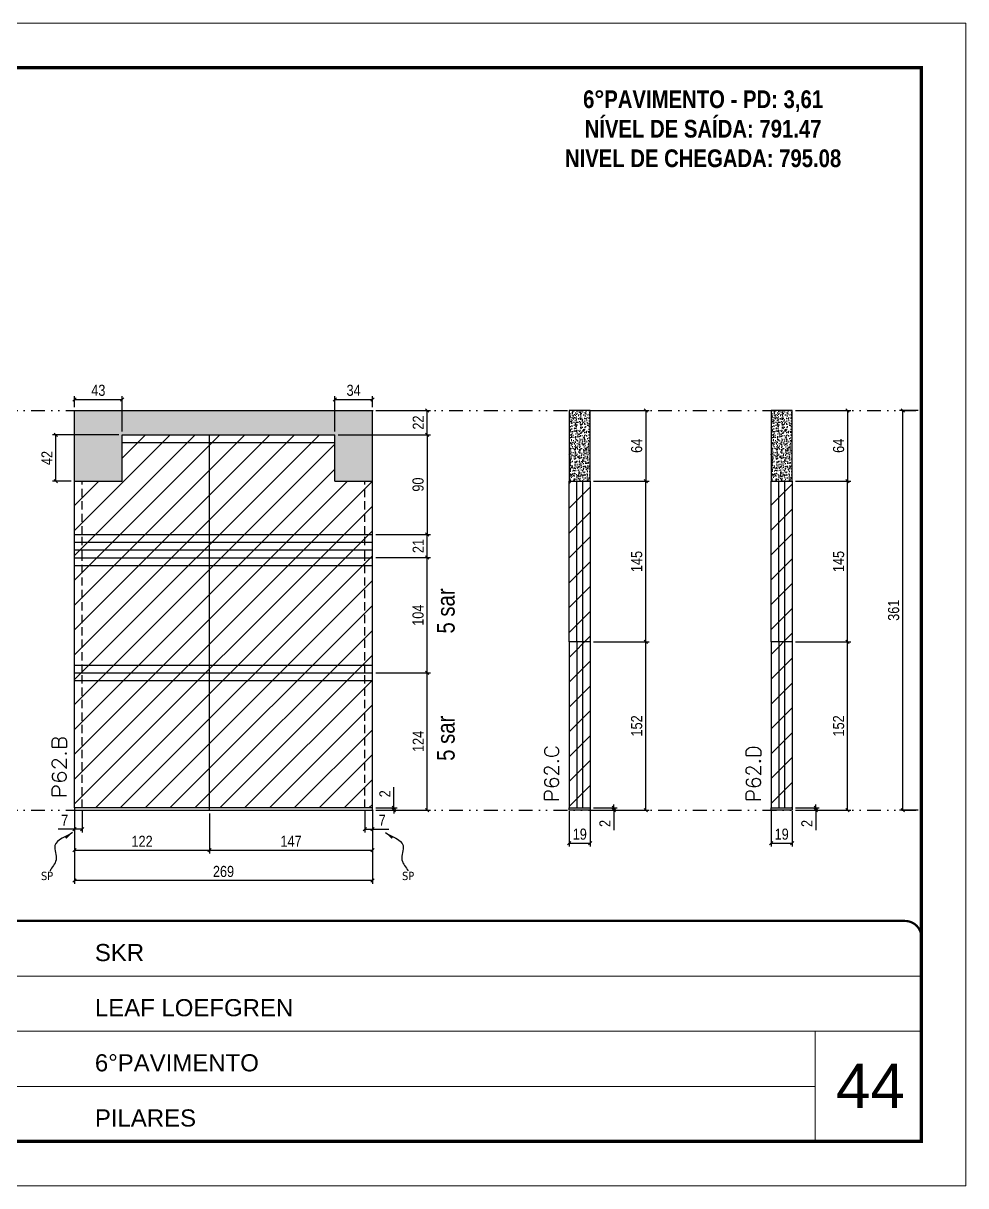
# Model space of a CAD drawing. Extents: x 14400 to 27878, y -21631 to 6985.
# Drawn here: x 19803 to 20653, y -5551 to -4501 of the extents above; entities that cross this region are included whole.
import ezdxf

# ---------------------------------------------------------------- set-up
doc = ezdxf.new("R2010")
doc.units = 0
for name, pattern in [('CONTINUO', [0]), ('DASHED', [0.75, 0.5, -0.25]), ('DIVIDE2', [0.625, 0.25, -0.125, 0, -0.125, 0, -0.125]), ('HIDDEN', [0.375, 0.25, -0.125])]:
    doc.linetypes.add(name, pattern=pattern)
for name, color, linetype, lineweight in [('CARIMBO', 255, 'Continuous', 9), ('Folhas', 255, 'Continuous', 9), ('Hachura', 251, 'Continuous', 9), ('SARRAFO DE PRESSAO', 251, 'DASHED', 9), ('Texto Seção', 7, 'Continuous', 15)]:
    doc.layers.add(name, color=color, linetype=linetype, lineweight=lineweight)
for name, color, linetype in [('COTA', 241, 'Continuous'), ('NOMENCLATURA', 7, 'Continuous'), ('Nível', 160, 'Continuous'), ('Painéis', 200, 'Continuous'), ('SARR_2.2x7', 40, 'Continuous'), ('Sarrafo de Pressão', 42, 'HIDDEN'), ('texto', 7, 'Continuous')]:
    doc.layers.add(name, color=color, linetype=linetype)
doc.styles.add('ARIAL', font='arial.ttf')
doc.styles.add('ARIAL_NARROW', font='ARIALN.TTF', dxfattribs={"height": 0.2})
doc.styles.add('COTA TECNICA', font='techl___.ttf', dxfattribs={"height": 10})
doc.styles.add('COTA TECNICA-50', font='techl___.ttf', dxfattribs={"height": 10})
doc.styles.add('REGUA-120', font='ROMANS.shx', dxfattribs={"height": 15})
doc.styles.add('ROMANC', font='techb___.ttf', dxfattribs={"height": 2.5})
doc.styles.get("Standard").update_dxf_attribs({"font": 'arial.ttf'})
doc.dimstyles.new('COTA PAINEL-50', dxfattribs={"dimtxt": 10, "dimasz": 3, "dimexe": 3, "dimexo": 3, "dimgap": 3, "dimtad": 1, "dimdec": 1, "dimzin": 12, "dimdsep": 46, "dimtxsty": 'COTA TECNICA-50', "dimblk1": 'OBLIQUE', "dimblk2": 'OBLIQUE', "dimsah": 1, "dimcen": 0.9, "dimclrd": 4, "dimclre": 4, "dimclrt": 240, "dimadec": 1, "dimazin": 3, "dimtfac": 1, "dimtdec": 1, "dimtmove": 0, "dimatfit": 3, "dimfxl": 1, "dimtolj": 1, "dimtzin": 12, "dimarcsym": 0})
doc.dimstyles.new('PAINEL', dxfattribs={"dimtxt": 10, "dimasz": 3, "dimexe": 3, "dimexo": 3, "dimgap": 3, "dimtad": 1, "dimdec": 1, "dimzin": 12, "dimdsep": 46, "dimtxsty": 'COTA TECNICA', "dimblk1": 'OBLIQUE', "dimblk2": 'OBLIQUE', "dimsah": 1, "dimcen": 0.9, "dimclrd": 4, "dimclre": 4, "dimclrt": 240, "dimadec": 1, "dimazin": 3, "dimtfac": 1, "dimtdec": 1, "dimtmove": 0, "dimatfit": 3, "dimfxl": 1, "dimtolj": 1, "dimtzin": 12, "dimarcsym": 0})
doc.dimstyles.get("Standard").update_dxf_attribs({"dimtxt": 0.18, "dimasz": 0.18, "dimexe": 0.18, "dimexo": 0.0625, "dimgap": 0.09, "dimtad": 0, "dimtih": 1, "dimtoh": 1, "dimdec": 4, "dimzin": 0, "dimdsep": 46, "dimtxsty": 'Standard', "dimcen": 0.09, "dimadec": 0, "dimazin": 0, "dimtfac": 1, "dimtdec": 4, "dimtofl": 0, "dimtmove": 0, "dimatfit": 3, "dimfxl": 1, "dimtolj": 1, "dimtzin": 0, "dimarcsym": 0})

# ---------------------------------------------------------------- blocks, each defined once
blk = doc.blocks.new('9999999999')
at = {"color": 30, "linetype": 'CONTINUO'}
for p, q in [((98564.6, 34379.6), (99584, 34379.6)), ((98564.6, 34329.8), (99488, 34329.8)), ((99584, 34329.8), (99488, 34329.8)), ((99488, 34329.8), (99488, 34230.2)), ((98564.6, 34280), (99488, 34280))]:
    blk.add_line(p, q, dxfattribs=at)
at = {"color": 30, "linetype": 'CONTINUO', "const_width": 2}
blk.add_lwpolyline([(99584, 34230.2), (99584, 34414.4, 0.414214), (99569, 34429.4), (98229, 34429.4, 0.414214), (98214, 34414.4), (98214, 34245.2, 0.414214), (98229, 34230.2), (99584, 34230.2)], format="xyb", dxfattribs=at)
at = {"layer": 'Folhas'}
blk.add_lwpolyline([(98139, 34190.2), (99624, 34190.2), (99624, 35240.2), (98139, 35240.2)], close=True, dxfattribs=at)
at = {"layer": 'Folhas', "color": 30, "const_width": 3}
blk.add_lwpolyline([(98214, 34230.2), (99584, 34230.2), (99584, 35200.2), (98214, 35200.2)], close=True, dxfattribs=at)
at = {"color": 7, "linetype": 'Continuous', "ltscale": 5, "style": 'ARIAL'}
for s, height, p in [('SKR', 15.48, (98837.7, 34393.1)), ('LEAF LOEFGREN', 15.483, (98837.7, 34343.3)), ('6°PAVIMENTO', 15.483, (98837.7, 34293.5)), ('PILARES', 15.48, (98837.7, 34243.7))]:
    blk.add_text(s, height=height, dxfattribs=at).set_placement(p)
blk = doc.blocks.new('_Oblique')
at = {"color": 0, "linetype": 'ByBlock', "lineweight": -2}
blk.add_line((-0.5, -0.5), (0.5, 0.5), dxfattribs=at)
blk = doc.blocks.new('*D3719')
at = {"layer": 'COTA', "color": 4, "lineweight": -2, "transparency": 16777216}
for p, q in [((20295.5, -5212.7), (20295.5, -5244.6)), ((20314.5, -5212.7), (20314.5, -5244.6)), ((20295.5, -5241.6), (20314.5, -5241.6))]:
    blk.add_line(p, q, dxfattribs=at)
at = {"layer": 'Defpoints', "color": 0, "transparency": 16777216}
for p in [(20295.5, -5209.7), (20314.5, -5209.7), (20314.5, -5241.6)]:
    blk.add_point(p, dxfattribs=at)
at = {"layer": 'COTA', "color": 4, "lineweight": -2, "transparency": 16777216, "xscale": 3, "yscale": 3, "zscale": 3, "rotation": 180}
blk.add_blockref('_Oblique', (20295.5, -5241.6), dxfattribs=at)
at = {"layer": 'COTA', "color": 4, "lineweight": -2, "transparency": 16777216, "xscale": 3, "yscale": 3, "zscale": 3}
blk.add_blockref('_Oblique', (20314.5, -5241.6), dxfattribs=at)
at = {"layer": 'COTA', "color": 240, "transparency": 16777216, "insert": (20305, -5233.5), "char_height": 10, "attachment_point": 5, "style": 'COTA TECNICA'}
blk.add_mtext('\\A1;19', dxfattribs=at)
blk = doc.blocks.new('*D3720')
at = {"layer": 'COTA', "color": 4, "lineweight": -2, "transparency": 16777216}
for p, q in [((20335.7, -5209.7), (20335.7, -5206.7)), ((20317.5, -5209.7), (20338.7, -5209.7)), ((20317.5, -5211.7), (20338.7, -5211.7)), ((20335.7, -5209.7), (20335.7, -5211.7)), ((20335.7, -5211.7), (20335.7, -5229.9))]:
    blk.add_line(p, q, dxfattribs=at)
at = {"layer": 'Defpoints', "color": 0, "transparency": 16777216}
for p in [(20314.5, -5209.7), (20314.5, -5211.7), (20335.7, -5209.7)]:
    blk.add_point(p, dxfattribs=at)
at = {"layer": 'COTA', "color": 4, "lineweight": -2, "transparency": 16777216, "xscale": 3, "yscale": 3, "zscale": 3}
for p, rotation in [((20335.7, -5209.7), 270), ((20335.7, -5211.7), 90)]:
    blk.add_blockref('_Oblique', p, dxfattribs=dict(at, rotation=rotation))
at = {"layer": 'COTA', "color": 240, "transparency": 16777216, "insert": (20327.7, -5223.8), "char_height": 10, "attachment_point": 5, "rotation": 90, "style": 'COTA TECNICA-50'}
blk.add_mtext('\\A1;2', dxfattribs=at)
blk = doc.blocks.new('*D3721')
at = {"layer": 'COTA', "color": 4, "linetype": 'ByBlock', "lineweight": -2, "transparency": 16777216}
for p, q in [((20317.5, -4850.7), (20367.5, -4850.7)), ((20364.5, -4850.7), (20364.5, -4914.7)), ((20317.5, -4914.7), (20367.5, -4914.7))]:
    blk.add_line(p, q, dxfattribs=at)
at = {"layer": 'Defpoints', "color": 0, "linetype": 'ByBlock', "transparency": 16777216}
for p in [(20314.5, -4850.7), (20314.5, -4914.7), (20364.5, -4914.7)]:
    blk.add_point(p, dxfattribs=at)
at = {"layer": 'COTA', "color": 4, "linetype": 'ByBlock', "lineweight": -2, "transparency": 16777216, "xscale": 3, "yscale": 3, "zscale": 3}
for p, rotation in [((20364.5, -4850.7), 90), ((20364.5, -4914.7), 270)]:
    blk.add_blockref('_Oblique', p, dxfattribs=dict(at, rotation=rotation))
at = {"layer": 'COTA', "color": 240, "linetype": 'ByBlock', "transparency": 16777216, "insert": (20356.4, -4882.7), "char_height": 10, "attachment_point": 5, "rotation": 90, "style": 'COTA TECNICA'}
blk.add_mtext('\\A1;64', dxfattribs=at)
blk = doc.blocks.new('*D3722')
at = {"layer": 'COTA', "color": 4, "lineweight": -2, "transparency": 16777216}
for p, q in [((20317.5, -5059.7), (20367.5, -5059.7)), ((20364.5, -5211.7), (20364.5, -5059.7)), ((20317.5, -5211.7), (20367.5, -5211.7))]:
    blk.add_line(p, q, dxfattribs=at)
at = {"layer": 'Defpoints', "color": 0, "transparency": 16777216}
for p in [(20314.5, -5059.7), (20364.5, -5059.7), (20314.5, -5211.7)]:
    blk.add_point(p, dxfattribs=at)
at = {"layer": 'COTA', "color": 4, "lineweight": -2, "transparency": 16777216, "xscale": 3, "yscale": 3, "zscale": 3}
for p, rotation in [((20364.5, -5059.7), 90), ((20364.5, -5211.7), 270)]:
    blk.add_blockref('_Oblique', p, dxfattribs=dict(at, rotation=rotation))
at = {"layer": 'COTA', "color": 240, "transparency": 16777216, "insert": (20356.4, -5135.7), "char_height": 10, "attachment_point": 5, "rotation": 90, "style": 'COTA TECNICA-50'}
blk.add_mtext('\\A1;152', dxfattribs=at)
blk = doc.blocks.new('*D3723')
at = {"layer": 'COTA', "color": 4, "lineweight": -2, "transparency": 16777216}
for p, q in [((20477.8, -5212.7), (20477.8, -5244.6)), ((20496.8, -5212.7), (20496.8, -5244.6)), ((20477.8, -5241.6), (20496.8, -5241.6))]:
    blk.add_line(p, q, dxfattribs=at)
at = {"layer": 'Defpoints', "color": 0, "transparency": 16777216}
for p in [(20477.8, -5209.7), (20496.8, -5209.7), (20496.8, -5241.6)]:
    blk.add_point(p, dxfattribs=at)
at = {"layer": 'COTA', "color": 4, "lineweight": -2, "transparency": 16777216, "xscale": 3, "yscale": 3, "zscale": 3, "rotation": 180}
blk.add_blockref('_Oblique', (20477.8, -5241.6), dxfattribs=at)
at = {"layer": 'COTA', "color": 4, "lineweight": -2, "transparency": 16777216, "xscale": 3, "yscale": 3, "zscale": 3}
blk.add_blockref('_Oblique', (20496.8, -5241.6), dxfattribs=at)
at = {"layer": 'COTA', "color": 240, "transparency": 16777216, "insert": (20487.3, -5233.5), "char_height": 10, "attachment_point": 5, "style": 'COTA TECNICA'}
blk.add_mtext('\\A1;19', dxfattribs=at)
blk = doc.blocks.new('*D3724')
at = {"layer": 'COTA', "color": 4, "lineweight": -2, "transparency": 16777216}
for p, q in [((20518, -5209.7), (20518, -5206.7)), ((20499.8, -5209.7), (20521, -5209.7)), ((20499.8, -5211.7), (20521, -5211.7)), ((20518, -5209.7), (20518, -5211.7)), ((20518, -5211.7), (20518, -5229.9))]:
    blk.add_line(p, q, dxfattribs=at)
at = {"layer": 'Defpoints', "color": 0, "transparency": 16777216}
for p in [(20496.8, -5209.7), (20496.8, -5211.7), (20518, -5209.7)]:
    blk.add_point(p, dxfattribs=at)
at = {"layer": 'COTA', "color": 4, "lineweight": -2, "transparency": 16777216, "xscale": 3, "yscale": 3, "zscale": 3}
for p, rotation in [((20518, -5209.7), 270), ((20518, -5211.7), 90)]:
    blk.add_blockref('_Oblique', p, dxfattribs=dict(at, rotation=rotation))
at = {"layer": 'COTA', "color": 240, "transparency": 16777216, "insert": (20510, -5223.8), "char_height": 10, "attachment_point": 5, "rotation": 90, "style": 'COTA TECNICA-50'}
blk.add_mtext('\\A1;2', dxfattribs=at)
blk = doc.blocks.new('*D3725')
at = {"layer": 'COTA', "color": 4, "linetype": 'ByBlock', "lineweight": -2, "transparency": 16777216}
for p, q in [((20499.8, -4850.7), (20549.8, -4850.7)), ((20546.8, -4850.7), (20546.8, -4914.7)), ((20499.8, -4914.7), (20549.8, -4914.7))]:
    blk.add_line(p, q, dxfattribs=at)
at = {"layer": 'Defpoints', "color": 0, "linetype": 'ByBlock', "transparency": 16777216}
for p in [(20496.8, -4850.7), (20496.8, -4914.7), (20546.8, -4914.7)]:
    blk.add_point(p, dxfattribs=at)
at = {"layer": 'COTA', "color": 4, "linetype": 'ByBlock', "lineweight": -2, "transparency": 16777216, "xscale": 3, "yscale": 3, "zscale": 3}
for p, rotation in [((20546.8, -4850.7), 90), ((20546.8, -4914.7), 270)]:
    blk.add_blockref('_Oblique', p, dxfattribs=dict(at, rotation=rotation))
at = {"layer": 'COTA', "color": 240, "linetype": 'ByBlock', "transparency": 16777216, "insert": (20538.7, -4882.7), "char_height": 10, "attachment_point": 5, "rotation": 90, "style": 'COTA TECNICA'}
blk.add_mtext('\\A1;64', dxfattribs=at)
blk = doc.blocks.new('*D3726')
at = {"layer": 'COTA', "color": 4, "lineweight": -2, "transparency": 16777216}
for p, q in [((20499.8, -5059.7), (20549.8, -5059.7)), ((20546.8, -5211.7), (20546.8, -5059.7)), ((20499.8, -5211.7), (20549.8, -5211.7))]:
    blk.add_line(p, q, dxfattribs=at)
at = {"layer": 'Defpoints', "color": 0, "transparency": 16777216}
for p in [(20496.8, -5059.7), (20546.8, -5059.7), (20496.8, -5211.7)]:
    blk.add_point(p, dxfattribs=at)
at = {"layer": 'COTA', "color": 4, "lineweight": -2, "transparency": 16777216, "xscale": 3, "yscale": 3, "zscale": 3}
for p, rotation in [((20546.8, -5059.7), 90), ((20546.8, -5211.7), 270)]:
    blk.add_blockref('_Oblique', p, dxfattribs=dict(at, rotation=rotation))
at = {"layer": 'COTA', "color": 240, "transparency": 16777216, "insert": (20538.7, -5135.7), "char_height": 10, "attachment_point": 5, "rotation": 90, "style": 'COTA TECNICA-50'}
blk.add_mtext('\\A1;152', dxfattribs=at)
blk = doc.blocks.new('*D3727')
at = {"layer": 'COTA', "color": 4, "lineweight": -2, "transparency": 16777216}
for p, q in [((20317.5, -4914.7), (20367.5, -4914.7)), ((20364.5, -5059.7), (20364.5, -4914.7)), ((20317.5, -5059.7), (20367.5, -5059.7))]:
    blk.add_line(p, q, dxfattribs=at)
at = {"layer": 'Defpoints', "color": 0, "transparency": 16777216}
for p in [(20314.5, -4914.7), (20364.5, -4914.7), (20314.5, -5059.7)]:
    blk.add_point(p, dxfattribs=at)
at = {"layer": 'COTA', "color": 4, "lineweight": -2, "transparency": 16777216, "xscale": 3, "yscale": 3, "zscale": 3}
for p, rotation in [((20364.5, -4914.7), 90), ((20364.5, -5059.7), 270)]:
    blk.add_blockref('_Oblique', p, dxfattribs=dict(at, rotation=rotation))
at = {"layer": 'COTA', "color": 240, "transparency": 16777216, "insert": (20356.4, -4987.2), "char_height": 10, "attachment_point": 5, "rotation": 90, "style": 'COTA TECNICA'}
blk.add_mtext('\\A1;145', dxfattribs=at)
blk = doc.blocks.new('*D3728')
at = {"layer": 'COTA', "color": 4, "lineweight": -2, "transparency": 16777216}
for p, q in [((20499.8, -4914.7), (20549.8, -4914.7)), ((20546.8, -5059.7), (20546.8, -4914.7)), ((20499.8, -5059.7), (20549.8, -5059.7))]:
    blk.add_line(p, q, dxfattribs=at)
at = {"layer": 'Defpoints', "color": 0, "transparency": 16777216}
for p in [(20496.8, -4914.7), (20546.8, -4914.7), (20496.8, -5059.7)]:
    blk.add_point(p, dxfattribs=at)
at = {"layer": 'COTA', "color": 4, "lineweight": -2, "transparency": 16777216, "xscale": 3, "yscale": 3, "zscale": 3}
for p, rotation in [((20546.8, -4914.7), 90), ((20546.8, -5059.7), 270)]:
    blk.add_blockref('_Oblique', p, dxfattribs=dict(at, rotation=rotation))
at = {"layer": 'COTA', "color": 240, "transparency": 16777216, "insert": (20538.7, -4987.2), "char_height": 10, "attachment_point": 5, "rotation": 90, "style": 'COTA TECNICA'}
blk.add_mtext('\\A1;145', dxfattribs=at)
blk = doc.blocks.new('*D3730')
at = {"layer": 'COTA', "color": 4, "lineweight": -2, "transparency": 16777216}
for p, q in [((19848.8, -5212.7), (19848.8, -5278.4)), ((20117.8, -5212.7), (20117.8, -5278.4)), ((20117.8, -5275.4), (19848.8, -5275.4))]:
    blk.add_line(p, q, dxfattribs=at)
at = {"layer": 'Defpoints', "color": 0, "transparency": 16777216}
for p in [(19848.8, -5209.7), (20117.8, -5209.7), (19848.8, -5275.4)]:
    blk.add_point(p, dxfattribs=at)
at = {"layer": 'COTA', "color": 4, "lineweight": -2, "transparency": 16777216, "xscale": 3, "yscale": 3, "zscale": 3, "rotation": 180}
blk.add_blockref('_Oblique', (19848.8, -5275.4), dxfattribs=at)
at = {"layer": 'COTA', "color": 4, "lineweight": -2, "transparency": 16777216, "xscale": 3, "yscale": 3, "zscale": 3}
blk.add_blockref('_Oblique', (20117.8, -5275.4), dxfattribs=at)
at = {"layer": 'COTA', "color": 240, "transparency": 16777216, "insert": (19983.3, -5267.2), "char_height": 10, "attachment_point": 5, "style": 'COTA TECNICA'}
blk.add_mtext('\\A1;269', dxfattribs=at)
blk = doc.blocks.new('*D3731')
at = {"layer": 'COTA', "color": 4, "lineweight": -2, "transparency": 16777216}
for p, q in [((20110.8, -5212.7), (20110.8, -5232)), ((20117.8, -5214.7), (20117.8, -5232)), ((20110.8, -5229), (20117.8, -5229)), ((20117.8, -5229), (20132.5, -5229))]:
    blk.add_line(p, q, dxfattribs=at)
at = {"layer": 'Defpoints', "color": 0, "transparency": 16777216}
for p in [(20110.8, -5209.7), (20117.8, -5211.7), (20117.8, -5229)]:
    blk.add_point(p, dxfattribs=at)
at = {"layer": 'COTA', "color": 4, "lineweight": -2, "transparency": 16777216, "xscale": 3, "yscale": 3, "zscale": 3, "rotation": 180}
blk.add_blockref('_Oblique', (20110.8, -5229), dxfattribs=at)
at = {"layer": 'COTA', "color": 4, "lineweight": -2, "transparency": 16777216, "xscale": 3, "yscale": 3, "zscale": 3}
blk.add_blockref('_Oblique', (20117.8, -5229), dxfattribs=at)
at = {"layer": 'COTA', "color": 240, "transparency": 16777216, "insert": (20126.6, -5220.9), "char_height": 10, "attachment_point": 5, "style": 'COTA TECNICA-50'}
blk.add_mtext('\\A1;7', dxfattribs=at)
blk = doc.blocks.new('*D3732')
at = {"layer": 'COTA', "color": 4, "lineweight": -2, "transparency": 16777216}
for p, q in [((19848.8, -5214.7), (19848.8, -5232)), ((19855.8, -5212.7), (19855.8, -5232)), ((19848.8, -5229), (19834, -5229)), ((19855.8, -5229), (19848.8, -5229))]:
    blk.add_line(p, q, dxfattribs=at)
at = {"layer": 'Defpoints', "color": 0, "transparency": 16777216}
for p in [(19848.8, -5211.7), (19855.8, -5209.7), (19848.8, -5229)]:
    blk.add_point(p, dxfattribs=at)
at = {"layer": 'COTA', "color": 4, "lineweight": -2, "transparency": 16777216, "xscale": 3, "yscale": 3, "zscale": 3, "rotation": 180}
blk.add_blockref('_Oblique', (19848.8, -5229), dxfattribs=at)
at = {"layer": 'COTA', "color": 4, "lineweight": -2, "transparency": 16777216, "xscale": 3, "yscale": 3, "zscale": 3}
blk.add_blockref('_Oblique', (19855.8, -5229), dxfattribs=at)
at = {"layer": 'COTA', "color": 240, "transparency": 16777216, "insert": (19839.9, -5220.9), "char_height": 10, "attachment_point": 5, "style": 'COTA TECNICA-50'}
blk.add_mtext('\\A1;7', dxfattribs=at)
blk = doc.blocks.new('*D3733')
at = {"layer": 'COTA', "color": 4, "lineweight": -2, "transparency": 16777216}
for p, q in [((20137, -5209.7), (20137, -5190.9)), ((20120.8, -5209.7), (20140, -5209.7)), ((20120.8, -5211.7), (20140, -5211.7)), ((20137, -5211.7), (20137, -5209.7)), ((20137, -5211.7), (20137, -5214.7))]:
    blk.add_line(p, q, dxfattribs=at)
at = {"layer": 'Defpoints', "color": 0, "transparency": 16777216}
for p in [(20117.8, -5209.7), (20117.8, -5211.7), (20137, -5211.7)]:
    blk.add_point(p, dxfattribs=at)
at = {"layer": 'COTA', "color": 4, "lineweight": -2, "transparency": 16777216, "xscale": 3, "yscale": 3, "zscale": 3}
for p, rotation in [((20137, -5209.7), 270), ((20137, -5211.7), 90)]:
    blk.add_blockref('_Oblique', p, dxfattribs=dict(at, rotation=rotation))
at = {"layer": 'COTA', "color": 240, "transparency": 16777216, "insert": (20129, -5197), "char_height": 10, "attachment_point": 5, "rotation": 90, "style": 'COTA TECNICA-50'}
blk.add_mtext('\\A1;2', dxfattribs=at)
blk = doc.blocks.new('*D3734')
at = {"layer": 'COTA', "color": 4, "linetype": 'ByBlock', "lineweight": -2, "transparency": 16777216}
for p, q in [((20120.8, -5087.7), (20170.1, -5087.7)), ((20167.1, -5211.7), (20167.1, -5087.7)), ((20120.8, -5211.7), (20170.1, -5211.7))]:
    blk.add_line(p, q, dxfattribs=at)
at = {"layer": 'Defpoints', "color": 0, "linetype": 'ByBlock', "transparency": 16777216}
for p in [(20117.8, -5087.7), (20167.1, -5087.7), (20117.8, -5211.7)]:
    blk.add_point(p, dxfattribs=at)
at = {"layer": 'COTA', "color": 4, "linetype": 'ByBlock', "lineweight": -2, "transparency": 16777216, "xscale": 3, "yscale": 3, "zscale": 3}
for p, rotation in [((20167.1, -5087.7), 90), ((20167.1, -5211.7), 270)]:
    blk.add_blockref('_Oblique', p, dxfattribs=dict(at, rotation=rotation))
at = {"layer": 'COTA', "color": 240, "linetype": 'ByBlock', "transparency": 16777216, "insert": (20159.1, -5149.7), "char_height": 10, "attachment_point": 5, "rotation": 90, "style": 'COTA TECNICA'}
blk.add_mtext('\\A1;124', dxfattribs=at)
blk = doc.blocks.new('*D3735')
at = {"layer": 'COTA', "color": 4, "lineweight": -2, "transparency": 16777216}
for p, q in [((19970.8, -5214.7), (19970.8, -5250.9)), ((20117.8, -5214.7), (20117.8, -5250.9)), ((19970.8, -5247.9), (20117.8, -5247.9))]:
    blk.add_line(p, q, dxfattribs=at)
at = {"layer": 'Defpoints', "color": 0, "transparency": 16777216}
for p in [(19970.8, -5211.7), (20117.8, -5211.7), (20117.8, -5247.9)]:
    blk.add_point(p, dxfattribs=at)
at = {"layer": 'COTA', "color": 4, "lineweight": -2, "transparency": 16777216, "xscale": 3, "yscale": 3, "zscale": 3, "rotation": 180}
blk.add_blockref('_Oblique', (19970.8, -5247.9), dxfattribs=at)
at = {"layer": 'COTA', "color": 4, "lineweight": -2, "transparency": 16777216, "xscale": 3, "yscale": 3, "zscale": 3}
blk.add_blockref('_Oblique', (20117.8, -5247.9), dxfattribs=at)
at = {"layer": 'COTA', "color": 240, "transparency": 16777216, "insert": (20044.3, -5239.8), "char_height": 10, "attachment_point": 5, "style": 'COTA TECNICA'}
blk.add_mtext('\\A1;147', dxfattribs=at)
blk = doc.blocks.new('*D3736')
at = {"layer": 'COTA', "color": 4, "lineweight": -2, "transparency": 16777216}
for p, q in [((19848.8, -5214.7), (19848.8, -5250.9)), ((19970.8, -5214.7), (19970.8, -5250.9)), ((19848.8, -5247.9), (19970.8, -5247.9))]:
    blk.add_line(p, q, dxfattribs=at)
at = {"layer": 'Defpoints', "color": 0, "transparency": 16777216}
for p in [(19848.8, -5211.7), (19970.8, -5211.7), (19970.8, -5247.9)]:
    blk.add_point(p, dxfattribs=at)
at = {"layer": 'COTA', "color": 4, "lineweight": -2, "transparency": 16777216, "xscale": 3, "yscale": 3, "zscale": 3, "rotation": 180}
blk.add_blockref('_Oblique', (19848.8, -5247.9), dxfattribs=at)
at = {"layer": 'COTA', "color": 4, "lineweight": -2, "transparency": 16777216, "xscale": 3, "yscale": 3, "zscale": 3}
blk.add_blockref('_Oblique', (19970.8, -5247.9), dxfattribs=at)
at = {"layer": 'COTA', "color": 240, "transparency": 16777216, "insert": (19909.8, -5239.9), "char_height": 10, "attachment_point": 5, "style": 'COTA TECNICA'}
blk.add_mtext('\\A1;122', dxfattribs=at)
blk = doc.blocks.new('*D3737')
at = {"layer": 'COTA', "color": 4, "lineweight": -2, "transparency": 16777216}
for p, q in [((20120.8, -4983.7), (20170.1, -4983.7)), ((20167.1, -5087.7), (20167.1, -4983.7)), ((20120.8, -5087.7), (20170.1, -5087.7))]:
    blk.add_line(p, q, dxfattribs=at)
at = {"layer": 'Defpoints', "color": 0, "transparency": 16777216}
for p in [(20117.8, -4983.7), (20167.1, -4983.7), (20117.8, -5087.7)]:
    blk.add_point(p, dxfattribs=at)
at = {"layer": 'COTA', "color": 4, "lineweight": -2, "transparency": 16777216, "xscale": 3, "yscale": 3, "zscale": 3}
for p, rotation in [((20167.1, -4983.7), 90), ((20167.1, -5087.7), 270)]:
    blk.add_blockref('_Oblique', p, dxfattribs=dict(at, rotation=rotation))
at = {"layer": 'COTA', "color": 240, "transparency": 16777216, "insert": (20159, -5035.7), "char_height": 10, "attachment_point": 5, "rotation": 90, "style": 'COTA TECNICA'}
blk.add_mtext('\\A1;104', dxfattribs=at)
blk = doc.blocks.new('*D3738')
at = {"layer": 'COTA', "color": 4, "lineweight": -2, "transparency": 16777216}
for p, q in [((20610.5, -4850.7), (20593.6, -4850.7)), ((20596.6, -5211.7), (20596.6, -4850.7)), ((20610.5, -5211.7), (20593.6, -5211.7))]:
    blk.add_line(p, q, dxfattribs=at)
at = {"layer": 'Defpoints', "color": 0, "transparency": 16777216}
for p in [(20596.6, -4850.7), (20613.5, -4850.7), (20613.5, -5211.7)]:
    blk.add_point(p, dxfattribs=at)
at = {"layer": 'COTA', "color": 4, "lineweight": -2, "transparency": 16777216, "xscale": 3, "yscale": 3, "zscale": 3}
for p, rotation in [((20596.6, -4850.7), 90), ((20596.6, -5211.7), 270)]:
    blk.add_blockref('_Oblique', p, dxfattribs=dict(at, rotation=rotation))
at = {"layer": 'COTA', "color": 240, "transparency": 16777216, "insert": (20588.4, -5031.2), "char_height": 10, "attachment_point": 5, "rotation": 90, "style": 'COTA TECNICA'}
blk.add_mtext('\\A1;361', dxfattribs=at)
blk = doc.blocks.new('*D3741')
at = {"layer": 'COTA', "color": 4, "lineweight": -2, "transparency": 16777216}
for p, q in [((19848.8, -4847.7), (19848.8, -4837.9)), ((19891.8, -4869.7), (19891.8, -4837.9)), ((19848.8, -4840.9), (19891.8, -4840.9))]:
    blk.add_line(p, q, dxfattribs=at)
at = {"layer": 'Defpoints', "color": 0, "transparency": 16777216}
for p in [(19848.8, -4850.7), (19891.8, -4840.9), (19891.8, -4872.7)]:
    blk.add_point(p, dxfattribs=at)
at = {"layer": 'COTA', "color": 4, "lineweight": -2, "transparency": 16777216, "xscale": 3, "yscale": 3, "zscale": 3, "rotation": 180}
blk.add_blockref('_Oblique', (19848.8, -4840.9), dxfattribs=at)
at = {"layer": 'COTA', "color": 4, "lineweight": -2, "transparency": 16777216, "xscale": 3, "yscale": 3, "zscale": 3}
blk.add_blockref('_Oblique', (19891.8, -4840.9), dxfattribs=at)
at = {"layer": 'COTA', "color": 240, "transparency": 16777216, "insert": (19870.3, -4832.6), "char_height": 10, "attachment_point": 5, "style": 'COTA TECNICA'}
blk.add_mtext('\\A1;43', dxfattribs=at)
blk = doc.blocks.new('*D3742')
at = {"layer": 'COTA', "color": 4, "lineweight": -2, "transparency": 16777216}
for p, q in [((20083.8, -4869.7), (20083.8, -4837.9)), ((20117.8, -4847.7), (20117.8, -4837.9)), ((20083.8, -4840.9), (20117.8, -4840.9))]:
    blk.add_line(p, q, dxfattribs=at)
at = {"layer": 'Defpoints', "color": 0, "transparency": 16777216}
for p in [(20117.8, -4840.9), (20117.8, -4850.7), (20083.8, -4872.7)]:
    blk.add_point(p, dxfattribs=at)
at = {"layer": 'COTA', "color": 4, "lineweight": -2, "transparency": 16777216, "xscale": 3, "yscale": 3, "zscale": 3, "rotation": 180}
blk.add_blockref('_Oblique', (20083.8, -4840.9), dxfattribs=at)
at = {"layer": 'COTA', "color": 4, "lineweight": -2, "transparency": 16777216, "xscale": 3, "yscale": 3, "zscale": 3}
blk.add_blockref('_Oblique', (20117.8, -4840.9), dxfattribs=at)
at = {"layer": 'COTA', "color": 240, "transparency": 16777216, "insert": (20100.8, -4832.6), "char_height": 10, "attachment_point": 5, "style": 'COTA TECNICA'}
blk.add_mtext('\\A1;34', dxfattribs=at)
blk = doc.blocks.new('*D3743')
at = {"layer": 'COTA', "color": 4, "lineweight": -2, "transparency": 16777216}
for p, q in [((19888.8, -4872.7), (19829, -4872.7)), ((19832, -4914.7), (19832, -4872.7)), ((19845.8, -4914.7), (19829, -4914.7))]:
    blk.add_line(p, q, dxfattribs=at)
at = {"layer": 'Defpoints', "color": 0, "transparency": 16777216}
for p in [(19832, -4872.7), (19891.8, -4872.7), (19848.8, -4914.7)]:
    blk.add_point(p, dxfattribs=at)
at = {"layer": 'COTA', "color": 4, "lineweight": -2, "transparency": 16777216, "xscale": 3, "yscale": 3, "zscale": 3}
for p, rotation in [((19832, -4872.7), 90), ((19832, -4914.7), 270)]:
    blk.add_blockref('_Oblique', p, dxfattribs=dict(at, rotation=rotation))
at = {"layer": 'COTA', "color": 240, "transparency": 16777216, "insert": (19823.9, -4893.7), "char_height": 10, "attachment_point": 5, "rotation": 90, "style": 'COTA TECNICA'}
blk.add_mtext('\\A1;42', dxfattribs=at)
blk = doc.blocks.new('*D3745')
at = {"layer": 'COTA', "color": 4, "lineweight": -2, "transparency": 16777216}
for p, q in [((20086.8, -4872.7), (20170.1, -4872.7)), ((20167.1, -4872.7), (20167.1, -4962.7)), ((20120.8, -4962.7), (20170.1, -4962.7))]:
    blk.add_line(p, q, dxfattribs=at)
at = {"layer": 'Defpoints', "color": 0, "transparency": 16777216}
for p in [(20083.8, -4872.7), (20117.8, -4962.7), (20167.1, -4962.7)]:
    blk.add_point(p, dxfattribs=at)
at = {"layer": 'COTA', "color": 4, "lineweight": -2, "transparency": 16777216, "xscale": 3, "yscale": 3, "zscale": 3}
for p, rotation in [((20167.1, -4872.7), 90), ((20167.1, -4962.7), 270)]:
    blk.add_blockref('_Oblique', p, dxfattribs=dict(at, rotation=rotation))
at = {"layer": 'COTA', "color": 240, "transparency": 16777216, "insert": (20159, -4917.7), "char_height": 10, "attachment_point": 5, "rotation": 90, "style": 'COTA TECNICA'}
blk.add_mtext('\\A1;90', dxfattribs=at)
blk = doc.blocks.new('*D3746')
at = {"layer": 'COTA', "color": 4, "lineweight": -2, "transparency": 16777216}
for p, q in [((20120.8, -4962.7), (20170.1, -4962.7)), ((20167.1, -4983.7), (20167.1, -4962.7)), ((20120.8, -4983.7), (20170.1, -4983.7))]:
    blk.add_line(p, q, dxfattribs=at)
at = {"layer": 'Defpoints', "color": 0, "transparency": 16777216}
for p in [(20117.8, -4962.7), (20167.1, -4962.7), (20117.8, -4983.7)]:
    blk.add_point(p, dxfattribs=at)
at = {"layer": 'COTA', "color": 4, "lineweight": -2, "transparency": 16777216, "xscale": 3, "yscale": 3, "zscale": 3}
for p, rotation in [((20167.1, -4962.7), 90), ((20167.1, -4983.7), 270)]:
    blk.add_blockref('_Oblique', p, dxfattribs=dict(at, rotation=rotation))
at = {"layer": 'COTA', "color": 240, "transparency": 16777216, "insert": (20159.1, -4973.2), "char_height": 10, "attachment_point": 5, "rotation": 90, "style": 'COTA TECNICA'}
blk.add_mtext('\\A1;21', dxfattribs=at)
blk = doc.blocks.new('*D3747')
at = {"layer": 'COTA', "color": 4, "lineweight": -2, "transparency": 16777216}
for p, q in [((20120.8, -4850.7), (20170.1, -4850.7)), ((20167.1, -4872.7), (20167.1, -4850.7)), ((20086.8, -4872.7), (20170.1, -4872.7))]:
    blk.add_line(p, q, dxfattribs=at)
at = {"layer": 'Defpoints', "color": 0, "transparency": 16777216}
for p in [(20117.8, -4850.7), (20167.1, -4850.7), (20083.8, -4872.7)]:
    blk.add_point(p, dxfattribs=at)
at = {"layer": 'COTA', "color": 4, "lineweight": -2, "transparency": 16777216, "xscale": 3, "yscale": 3, "zscale": 3}
for p, rotation in [((20167.1, -4850.7), 90), ((20167.1, -4872.7), 270)]:
    blk.add_blockref('_Oblique', p, dxfattribs=dict(at, rotation=rotation))
at = {"layer": 'COTA', "color": 240, "transparency": 16777216, "insert": (20159.1, -4861.7), "char_height": 10, "attachment_point": 5, "rotation": 90, "style": 'COTA TECNICA'}
blk.add_mtext('\\A1;22', dxfattribs=at)

msp = doc.modelspace()

# ---------------------------------------------------------------- hatches: boundary and pattern name
at = {"layer": 'COTA'}
h = msp.add_hatch(dxfattribs=at)
h.set_pattern_fill('AR-CONC', color=256, scale=0.03)
h.paths.add_polyline_path([(20117.77, -4850.74), (19848.77, -4850.74), (19848.77, -4914.74), (19891.77, -4914.74), (19891.77, -4872.74), (20083.77, -4872.74), (20083.77, -4914.74), (20117.77, -4914.74)])
h = msp.add_hatch(dxfattribs=at)
h.set_pattern_fill('AR-CONC', color=256, scale=0.03)
h.set_pattern_definition([(50, (4612.6103, -9163.601), (5.4655401, -0.4781726), [0.5715, -6.2865]), (355, (4612.6103, -9163.601), (-1.0573026, 5.7317054), [0.4572, -5.0292175]), (100.451445, (4613.066, -9163.6407), (4.4082374, 5.2535326), [0.4857003, -5.3427073]), (46.1842, (4612.61, -9162.077), (8.1323712, -1.2612698), [0.85725, -9.42975]), (96.63556, (4613.288, -9162.182), (7.122124, 7.4227837), [0.7285507, -8.0140682]), (351.18415, (4612.61, -9162.077), (7.122124, 7.4227837), [0.685799, -7.543792]), (21, (4613.3723, -9162.458), (4.5484317, -3.067956), [0.5715, -6.2865]), (326, (4613.3723, -9162.458), (1.8540609, 5.525639), [0.4572, -5.0292]), (71.451445, (4613.7514, -9162.7135), (6.4024926, 2.457683), [0.4857003, -5.3426981]), (37.5, (4612.6103, -9163.6009), (0.0926581, 2.53665117), [0, -4.96824, 0, -5.1054, 0, -5.04825]), (7.5, (4612.6103, -9163.6009), (2.00458988, 3.00541724), [0, -2.91084, 0, -4.85394, 0, -1.92405]), (327.5, (4610.911, -9163.6009), (4.06771786, -0.17186232), [0, -1.905, 0, -5.9436, 0, -7.8867]), (317.5, (4610.149, -9163.601), (4.44387544, 0.7627947), [0, -2.4765, 0, -3.94716, 0, -5.6007])])
h.paths.add_polyline_path([(20314.47, -4850.74), (20295.47, -4850.74), (20295.47, -4914.74), (20314.47, -4914.74)])
h = msp.add_hatch(dxfattribs=at)
h.set_pattern_fill('AR-CONC', color=256, scale=0.03)
h.set_pattern_definition([(50, (4794.917, -9163.601), (5.4655401, -0.4781726), [0.5715, -6.2865]), (355, (4794.917, -9163.601), (-1.0573026, 5.7317054), [0.4572, -5.0292175]), (100.451445, (4795.3725, -9163.6407), (4.4082374, 5.2535326), [0.4857003, -5.3427073]), (46.1842, (4794.917, -9162.077), (8.1323712, -1.2612698), [0.85725, -9.42975]), (96.63556, (4795.595, -9162.182), (7.122124, 7.4227837), [0.7285507, -8.0140682]), (351.18415, (4794.917, -9162.077), (7.122124, 7.4227837), [0.685799, -7.543792]), (21, (4795.679, -9162.458), (4.5484317, -3.067956), [0.5715, -6.2865]), (326, (4795.679, -9162.458), (1.8540609, 5.525639), [0.4572, -5.0292]), (71.451445, (4796.058, -9162.7135), (6.4024926, 2.457683), [0.4857003, -5.3426981]), (37.5, (4794.917, -9163.6009), (0.0926581, 2.53665117), [0, -4.96824, 0, -5.1054, 0, -5.04825]), (7.5, (4794.917, -9163.6009), (2.00458988, 3.00541724), [0, -2.91084, 0, -4.85394, 0, -1.92405]), (327.5, (4793.2178, -9163.6009), (4.06771786, -0.17186232), [0, -1.905, 0, -5.9436, 0, -7.8867]), (317.5, (4792.4558, -9163.601), (4.44387544, 0.7627947), [0, -2.4765, 0, -3.94716, 0, -5.6007])])
h.paths.add_polyline_path([(20496.78, -4850.74), (20477.78, -4850.74), (20477.78, -4914.74), (20496.78, -4914.74)])
at = {"layer": 'Hachura'}
h = msp.add_hatch(dxfattribs=at)
h.set_pattern_fill('ANSI31', color=256, scale=5)
h.paths.add_polyline_path([(19970.77, -5087.74), (19848.77, -5087.74), (19848.77, -5209.74), (19970.77, -5209.74)])
h.paths.add_polyline_path([(20117.77, -5087.74), (19970.77, -5087.74), (19970.77, -5209.74), (20117.77, -5209.74)])
h.paths.add_polyline_path([(20117.77, -4983.74), (19970.77, -4983.74), (19970.77, -5087.74), (20117.77, -5087.74)])
h.paths.add_polyline_path([(19970.77, -4983.74), (19848.77, -4983.74), (19848.77, -5087.74), (19970.77, -5087.74)])
h.paths.add_polyline_path([(19970.77, -4962.74), (19848.77, -4962.74), (19848.77, -4983.74), (19970.77, -4983.74)])
h.paths.add_polyline_path([(20117.77, -4962.74), (19970.77, -4962.74), (19970.77, -4983.74), (20117.77, -4983.74)])
h.paths.add_polyline_path([(20117.77, -4914.74), (20083.77, -4914.74), (20083.77, -4872.74), (19970.77, -4872.74), (19970.77, -4962.74), (20117.77, -4962.74)])
h.paths.add_polyline_path([(19970.77, -4872.74), (19891.77, -4872.74), (19891.77, -4914.74), (19848.77, -4914.74), (19848.77, -4962.74), (19970.77, -4962.74)])
h = msp.add_hatch(dxfattribs=at)
h.set_pattern_fill('ANSI31', color=256, scale=5)
h.paths.add_polyline_path([(20314.47, -4914.74), (20295.47, -4914.74), (20295.47, -5059.74), (20314.47, -5059.74)])
h.paths.add_polyline_path([(20314.47, -5059.74), (20295.47, -5059.74), (20295.47, -5209.74), (20314.47, -5209.74)])
h = msp.add_hatch(dxfattribs=at)
h.set_pattern_fill('ANSI31', color=256, scale=5)
h.paths.add_polyline_path([(20496.78, -5059.74), (20477.78, -5059.74), (20477.78, -5209.74), (20496.78, -5209.74)])
h.paths.add_polyline_path([(20496.78, -4914.74), (20477.78, -4914.74), (20477.78, -5059.74), (20496.78, -5059.74)])

# ---------------------------------------------------------------- linework, layer by layer
at = {"layer": 'COTA'}
for p, q in [((19848.77, -4850.74), (20117.77, -4850.74)), ((19848.77, -4914.74), (19848.77, -4850.74)), ((20117.77, -4914.74), (20117.77, -4850.74))]:
    msp.add_line(p, q, dxfattribs=at)
at = {"layer": 'COTA', "linetype": 'ByBlock'}
for points in [[(20295.47, -4914.74), (20314.47, -4914.74), (20314.47, -4850.74), (20295.47, -4850.74)], [(20477.78, -4914.74), (20496.78, -4914.74), (20496.78, -4850.74), (20477.78, -4850.74)]]:
    msp.add_lwpolyline(points, close=True, dxfattribs=at)
at = {"layer": 'Nível', "color": 4, "linetype": 'DIVIDE2', "ltscale": 50}
for p, q in [((19243.47, -4850.74), (20613.47, -4850.74)), ((19243.47, -5211.74), (20613.47, -5211.74))]:
    msp.add_line(p, q, dxfattribs=at)
at = {"layer": 'Painéis'}
for p, q in [((19891.77, -4872.74), (20083.77, -4872.74)), ((19891.77, -4914.74), (19891.77, -4872.74)), ((19970.77, -5211.74), (19970.77, -4872.74)), ((20083.77, -4914.74), (20083.77, -4872.74)), ((19848.77, -5209.74), (19848.77, -4914.74)), ((19848.77, -4914.74), (19891.77, -4914.74)), ((20083.77, -4914.74), (20117.77, -4914.74)), ((20117.77, -5209.74), (20117.77, -4914.74)), ((20295.47, -4914.74), (20314.47, -4914.74)), ((20295.47, -5059.74), (20295.47, -4914.74)), ((20314.47, -4914.74), (20314.47, -5059.74)), ((20477.78, -4914.74), (20496.78, -4914.74)), ((20477.78, -5059.74), (20477.78, -4914.74)), ((20496.78, -4914.74), (20496.78, -5059.74)), ((19848.77, -4962.74), (20117.77, -4962.74)), ((19848.77, -4983.74), (20117.77, -4983.74)), ((20295.47, -5059.74), (20295.47, -5209.74)), ((20314.47, -5059.74), (20295.47, -5059.74)), ((20314.47, -5059.74), (20314.47, -5209.74)), ((20477.78, -5059.74), (20477.78, -5209.74)), ((20496.78, -5059.74), (20477.78, -5059.74)), ((20496.78, -5059.74), (20496.78, -5209.74)), ((19848.77, -5087.74), (20117.77, -5087.74)), ((20295.47, -5209.74), (20314.47, -5209.74)), ((20295.47, -5211.74), (20295.47, -5209.74)), ((20314.47, -5211.74), (20295.47, -5211.74)), ((20314.47, -5209.74), (20314.47, -5211.74)), ((20477.78, -5209.74), (20496.78, -5209.74)), ((20477.78, -5211.74), (20477.78, -5209.74)), ((20496.78, -5211.74), (20477.78, -5211.74)), ((20496.78, -5209.74), (20496.78, -5211.74))]:
    msp.add_line(p, q, dxfattribs=at)
msp.add_lwpolyline([(20117.77, -5209.74), (19848.77, -5209.74), (19848.77, -5211.74), (20117.77, -5211.74)], close=True, dxfattribs=at)
at = {"layer": 'SARR_2.2x7'}
for p, q in [((19891.77, -4879.74), (20083.77, -4879.74)), ((20302.47, -5059.74), (20302.47, -4914.74)), ((20307.47, -4914.74), (20307.47, -5059.74)), ((20484.78, -5059.74), (20484.78, -4914.74)), ((20489.78, -4914.74), (20489.78, -5059.74)), ((19848.77, -4969.74), (20117.77, -4969.74)), ((19848.77, -4976.74), (20117.77, -4976.74)), ((19848.77, -4990.74), (20117.77, -4990.74)), ((20302.47, -5059.74), (20302.47, -5209.74)), ((20307.47, -5059.74), (20307.47, -5209.74)), ((20484.78, -5059.74), (20484.78, -5209.74)), ((20489.78, -5059.74), (20489.78, -5209.74)), ((19848.77, -5080.74), (20117.77, -5080.74)), ((19848.77, -5094.74), (20117.77, -5094.74))]:
    msp.add_line(p, q, dxfattribs=at)
at = {"layer": 'Sarrafo de Pressão', "ltscale": 30}
for p, q in [((19855.77, -4962.74), (19855.77, -4914.74)), ((20110.77, -4962.74), (20110.77, -4914.74)), ((19855.77, -4983.74), (19855.77, -4962.74)), ((20110.77, -4983.74), (20110.77, -4962.74)), ((19855.77, -5087.74), (19855.77, -4983.74)), ((20110.77, -5087.74), (20110.77, -4983.74)), ((19855.77, -5209.74), (19855.77, -5087.74)), ((20110.77, -5209.74), (20110.77, -5087.74))]:
    msp.add_line(p, q, dxfattribs=at)

# ---------------------------------------------------------------- block references
at = {"layer": 'SARRAFO DE PRESSAO', "color": 6, "linetype": 'ByBlock'}
msp.add_blockref('9999999999', (-78970.51, -39741.23), dxfattribs=at)

# ---------------------------------------------------------------- texts
at = {"layer": 'CARIMBO', "style": 'ARIAL'}
msp.add_text('44', height=40, dxfattribs=at).set_placement((20536.33, -5480.88))
at = {"layer": 'NOMENCLATURA', "style": 'ARIAL_NARROW'}
for p in [(20192.01, -5052.25), (20192.01, -5167.22)]:
    msp.add_text('5 sar', height=16, rotation=90, dxfattribs=at).set_placement(p)
at = {"layer": 'NOMENCLATURA', "color": 2, "insert": (20416.31, -4534.96), "char_height": 16, "attachment_point": 2, "style": 'ROMANC'}
msp.add_mtext_dynamic_manual_height_columns('\\P6°PAVIMENTO - PD: 3,61\\PNÍVEL DE SAÍDA: 791.47\\PNIVEL DE CHEGADA: 795.08', width=432.3511, gutter_width=1, heights=[0], dxfattribs=at)
at = {"layer": 'texto', "color": 0, "char_height": 7.5, "attachment_point": 5}
for insert in [(19823.99, -5271.23), (20150.02, -5271.23)]:
    msp.add_mtext('{\\fTahoma|b0|i0|c0|p34;\\C4;SP}', dxfattribs=dict(at, insert=insert))
at = {"layer": 'Texto Seção', "style": 'REGUA-120', "width": 1.1}
msp.add_text('P62.B', height=13, rotation=90, dxfattribs=at).set_placement((19841.52, -5200.98))
at = {"layer": 'Texto Seção', "char_height": 13, "width": 370.6998, "attachment_point": 7, "rotation": 90, "style": 'REGUA-120'}
for s, insert in [('P62.C', (20286.02, -5204.33)), ('P62.D', (20468.33, -5204.33))]:
    msp.add_mtext(s, dxfattribs=dict(at, insert=insert))

# ---------------------------------------------------------------- dimensions: what is measured, and where the dimension line sits
at = {"layer": 'COTA'}
for base, p1, p2, dimstyle, picture, middle in [((19891.77, -4840.86), (19848.77, -4850.74), (19891.77, -4872.74), 'PAINEL', '*D3741', (19870.27, -4832.64)), ((20117.77, -4840.86), (20083.77, -4872.74), (20117.77, -4850.74), 'PAINEL', '*D3742', (20100.77, -4832.64)), ((19970.77, -5247.92), (19848.77, -5211.74), (19970.77, -5211.74), 'PAINEL', '*D3736', (19909.77, -5239.86)), ((20117.77, -5228.98), (20110.77, -5209.74), (20117.77, -5211.74), 'COTA PAINEL-50', '*D3731', (20126.63, -5220.91))]:
    dim = msp.add_linear_dim(base=base, p1=p1, p2=p2, dimstyle=dimstyle, dxfattribs=at)
    dim.commit()
    dim.dimension.update_dxf_attribs({"geometry": picture, "text_midpoint": middle})
for base, p1, p2, angle, dimstyle, picture, middle in [((20167.14, -4850.74), (20083.77, -4872.74), (20117.77, -4850.74), 90, 'PAINEL', '*D3747', (20159.14, -4861.74)), ((20596.63, -4850.74), (20613.47, -5211.74), (20613.47, -4850.74), 90, 'PAINEL', '*D3738', (20588.41, -5031.24)), ((19832, -4872.74), (19848.77, -4914.74), (19891.77, -4872.74), 90, 'PAINEL', '*D3743', (19823.93, -4893.74)), ((20167.14, -4962.74), (20083.77, -4872.74), (20117.77, -4962.74), 90, 'PAINEL', '*D3745', (20159, -4917.74)), ((20364.46, -4914.74), (20314.47, -5059.74), (20314.47, -4914.74), 90, 'PAINEL', '*D3727', (20356.35, -4987.24)), ((20546.77, -4914.74), (20496.78, -5059.74), (20496.78, -4914.74), 90, 'PAINEL', '*D3728', (20538.66, -4987.24)), ((20167.14, -4962.74), (20117.77, -4983.74), (20117.77, -4962.74), 90, 'PAINEL', '*D3746', (20159.08, -4973.24)), ((20167.14, -4983.74), (20117.77, -5087.74), (20117.77, -4983.74), 90, 'PAINEL', '*D3737', (20159.03, -5035.74)), ((20364.46, -5059.74), (20314.47, -5211.74), (20314.47, -5059.74), 90, 'COTA PAINEL-50', '*D3722', (20356.35, -5135.74)), ((20546.77, -5059.74), (20496.78, -5211.74), (20496.78, -5059.74), 90, 'COTA PAINEL-50', '*D3726', (20538.66, -5135.74)), ((19848.77, -5228.98), (19855.77, -5209.74), (19848.77, -5211.74), 180, 'COTA PAINEL-50', '*D3732', (19839.9, -5220.91))]:
    dim = msp.add_linear_dim(base=base, p1=p1, p2=p2, angle=angle, dimstyle=dimstyle, dxfattribs=at)
    dim.commit()
    dim.dimension.update_dxf_attribs({"geometry": picture, "text_midpoint": middle})
at = {"layer": 'COTA', "linetype": 'ByBlock'}
for base, p1, p2, picture, middle in [((20364.46, -4914.74), (20314.47, -4850.74), (20314.47, -4914.74), '*D3721', (20356.36, -4882.74)), ((20546.77, -4914.74), (20496.78, -4850.74), (20496.78, -4914.74), '*D3725', (20538.67, -4882.74))]:
    dim = msp.add_linear_dim(base=base, p1=p1, p2=p2, angle=90, dimstyle='PAINEL', dxfattribs=at)
    dim.commit()
    dim.dimension.update_dxf_attribs({"geometry": picture, "text_midpoint": middle})
dim = msp.add_aligned_dim(p1=(20117.77, -5211.74), p2=(20117.77, -5087.74), distance=-49.37, dimstyle='PAINEL', dxfattribs=at)
dim.commit()
dim.dimension.update_dxf_attribs({"geometry": '*D3734', "text_midpoint": (20159.06, -5149.74)})
at = {"layer": 'COTA'}
for base, p1, p2, picture, middle in [((20137.03, -5211.74), (20117.77, -5209.74), (20117.77, -5211.74), '*D3733', (20137.03, -5196.99)), ((20335.67, -5209.74), (20314.47, -5211.74), (20314.47, -5209.74), '*D3720', (20335.67, -5223.8)), ((20517.97, -5209.74), (20496.78, -5211.74), (20496.78, -5209.74), '*D3724', (20517.97, -5223.8))]:
    dim = msp.add_linear_dim(base=base, p1=p1, p2=p2, angle=90, dimstyle='COTA PAINEL-50', dxfattribs=at)
    dim.commit()
    dim.dimension.update_dxf_attribs({"geometry": picture, "text_midpoint": middle, "dimtype": 160})
dim = msp.add_linear_dim(base=(19848.77, -5275.36), p1=(20117.77, -5209.74), p2=(19848.77, -5209.74), angle=180, dimstyle='PAINEL', override={"dimarcsym": 2}, dxfattribs=at)
dim.commit()
dim.dimension.update_dxf_attribs({"geometry": '*D3730', "text_midpoint": (19983.27, -5267.23)})
for base, p1, p2, override, picture, middle in [((20117.77, -5247.92), (19970.77, -5211.74), (20117.77, -5211.74), {"dimtmove": 1}, '*D3735', (20044.27, -5239.85)), ((20314.47, -5241.63), (20295.47, -5209.74), (20314.47, -5209.74), {"dimarcsym": 2}, '*D3719', (20304.97, -5233.55)), ((20496.78, -5241.63), (20477.78, -5209.74), (20496.78, -5209.74), {"dimarcsym": 2}, '*D3723', (20487.28, -5233.55))]:
    dim = msp.add_linear_dim(base=base, p1=p1, p2=p2, dimstyle='PAINEL', override=override, dxfattribs=at)
    dim.commit()
    dim.dimension.update_dxf_attribs({"geometry": picture, "text_midpoint": middle})

# ---------------------------------------------------------------- leaders
at = {"layer": 'COTA', "path_type": 1}
for points in [[(19846.94, -5231.92), (19831.15, -5243.76), (19832.08, -5256.76), (19826.53, -5266.54)], [(20129.6, -5231.92), (20145.38, -5243.76), (20144.46, -5256.76), (20150.01, -5266.54)]]:
    msp.add_leader(points, dimstyle='Standard', override={"dimasz": 8}, dxfattribs=at)

doc.saveas('drawing.dxf')
